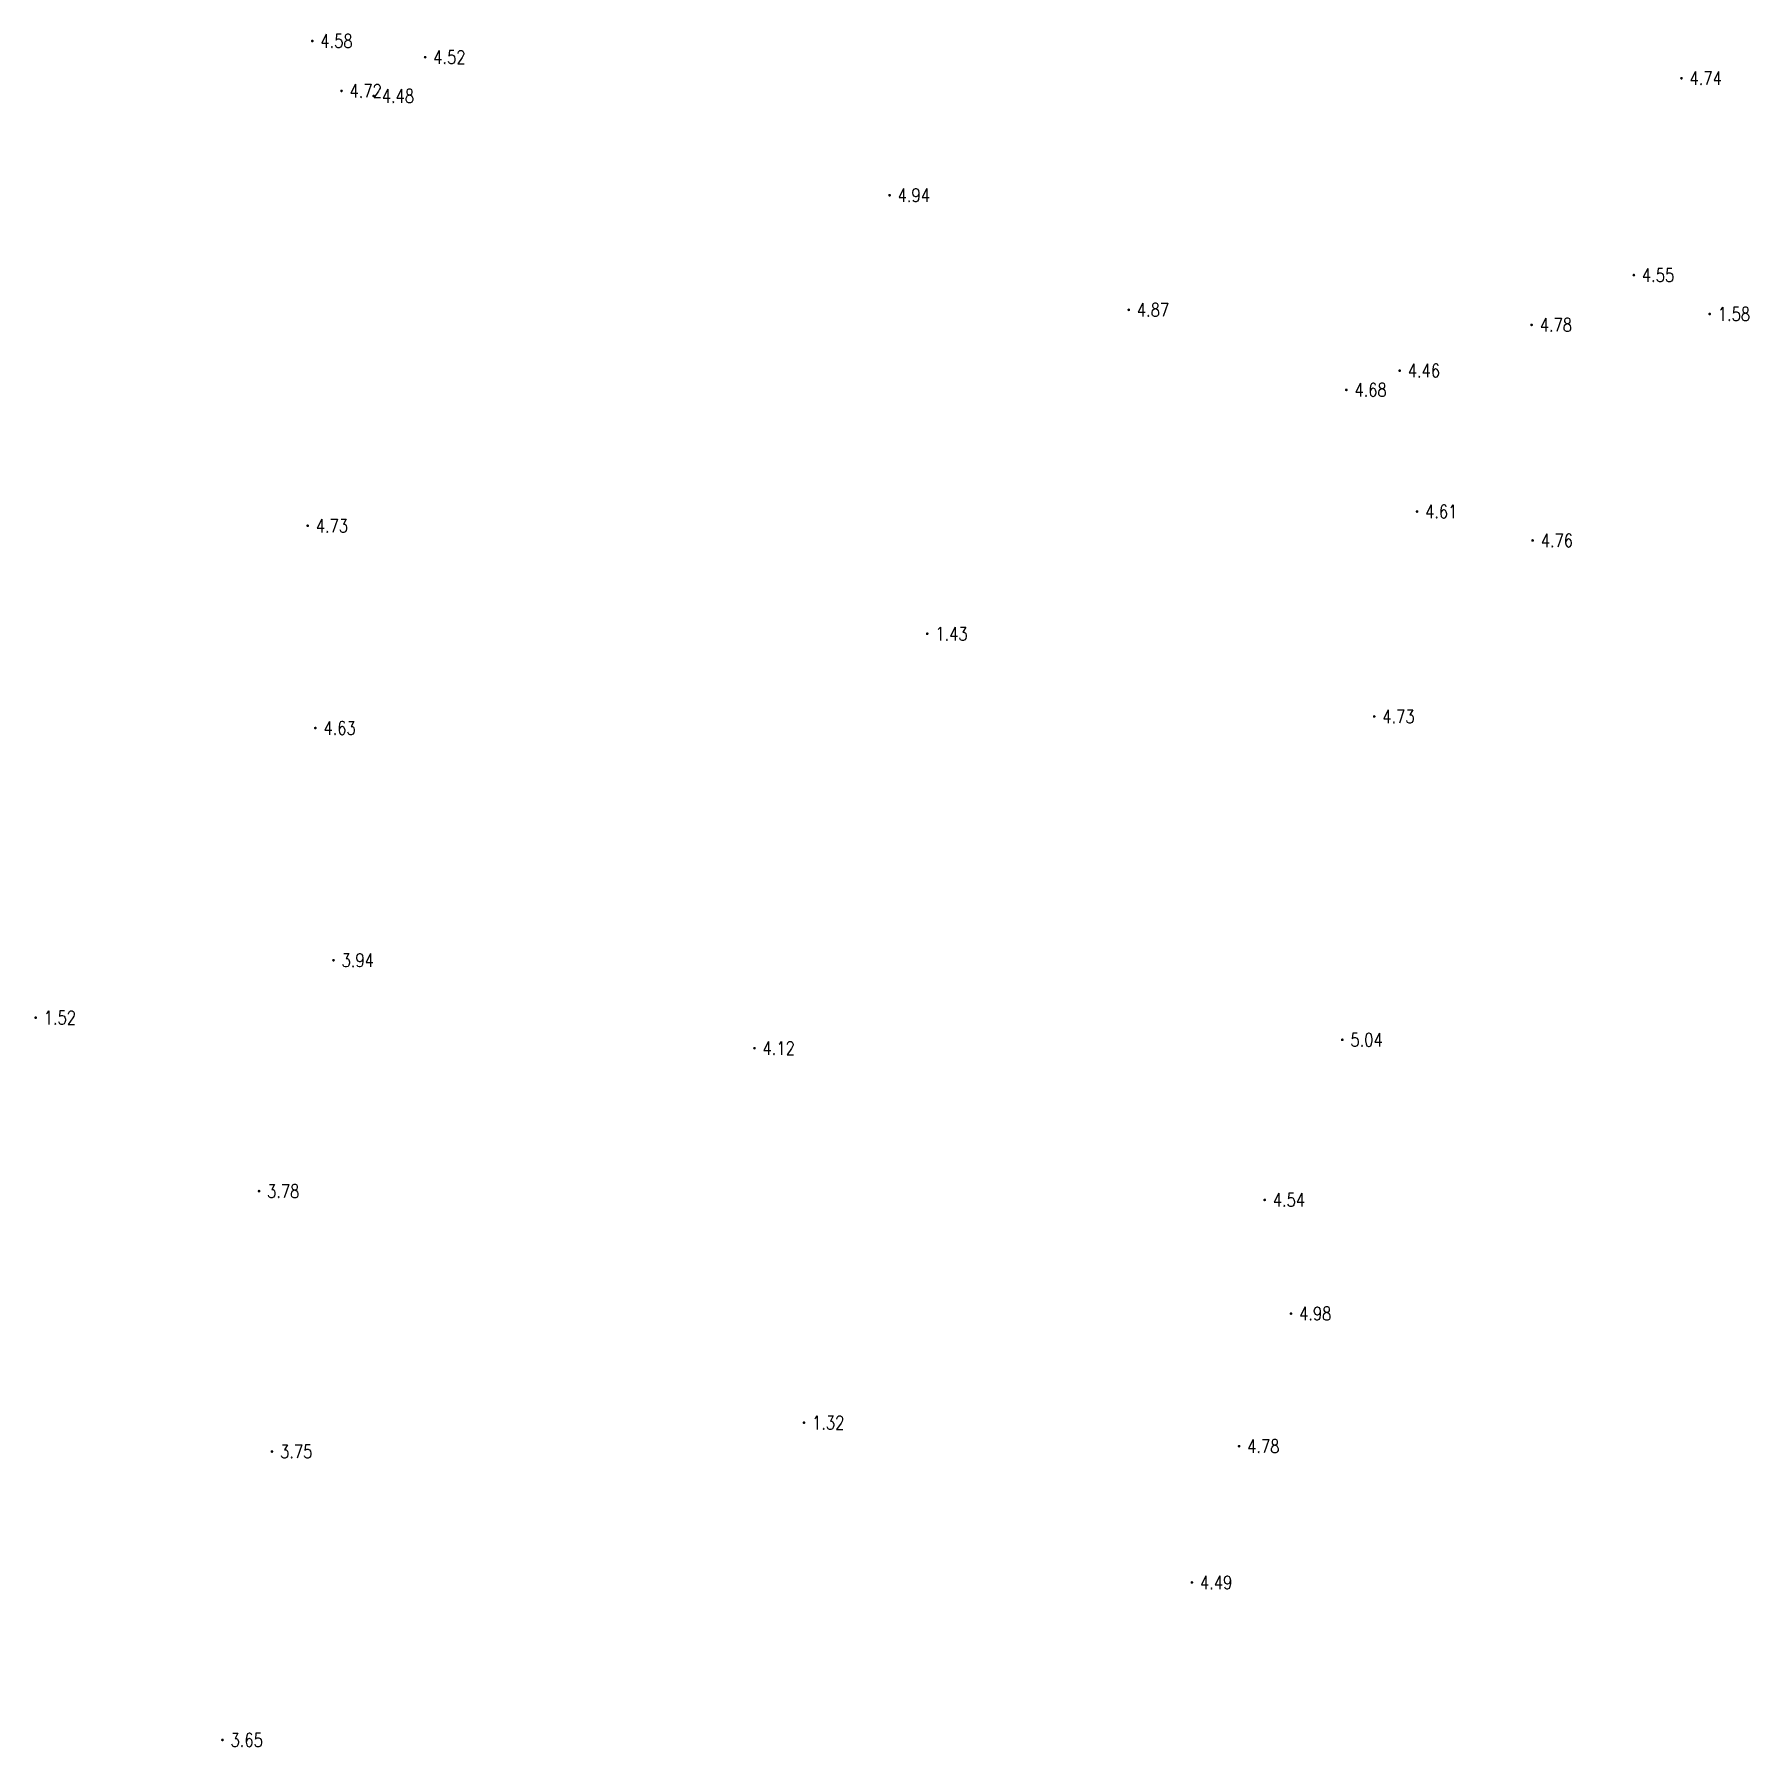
# Model space of a CAD drawing. Extents: x 476861 to 479475, y 2367369 to 2370541.
# Drawn here: x 478581.7 to 478709.1, y 2368631.7 to 2368759 of the extents above; entities that cross this region are included whole.
import ezdxf
from ezdxf.enums import TextEntityAlignment as Align

# ---------------------------------------------------------------- set-up
doc = ezdxf.new("R2010")
doc.units = 0
doc.header["$LTSCALE"] = 0.5
doc.layers.get('0').update_dxf_attribs({"linetype": 'CONTINUOUS'})
doc.layers.add('GCD', color=1, linetype='CONTINUOUS')
doc.styles.add('HZ', font='rs.shx', dxfattribs={"width": 0.8, "bigfont": 'hztxt.shx'})

# ---------------------------------------------------------------- blocks, each defined once
blk = doc.blocks.new('GC200')
at = {"linetype": 'Continuous', "const_width": 0.2, "flags": 128}
blk.add_lwpolyline([(-0.1, 0, 1), (0.1, 0, 1)], format="xyb", close=True, dxfattribs=at)

msp = doc.modelspace()

# ---------------------------------------------------------------- block references
at = {"layer": 'GCD', "linetype": 'Continuous'}
ref = msp.add_blockref('GC200', (478602.368, 2368758.492, 4.578), dxfattribs=dict(at, xscale=0.5, yscale=0.5, zscale=0.5))
ref.add_attrib('height', '4.58', dxfattribs={"linetype": 'Continuous', "height": 1, "style": 'HZ', "width": 0.8}).set_placement((478602.968, 2368758.492, 4.578), align=Align.MIDDLE_LEFT)
ref = msp.add_blockref('GC200', (478610.759, 2368757.289, 4.516), dxfattribs=dict(at, xscale=0.5, yscale=0.5, zscale=0.5))
ref.add_attrib('height', '4.52', dxfattribs={"linetype": 'Continuous', "height": 1, "style": 'HZ', "width": 0.8}).set_placement((478611.359, 2368757.289, 4.516), align=Align.MIDDLE_LEFT)
ref = msp.add_blockref('GC200', (478704.131, 2368755.724, 4.741), dxfattribs=dict(at, xscale=0.5, yscale=0.5, zscale=0.5))
ref.add_attrib('height', '4.74', dxfattribs={"linetype": 'Continuous', "height": 1, "style": 'HZ', "width": 0.8}).set_placement((478704.731, 2368755.724, 4.741), align=Align.MIDDLE_LEFT)
ref = msp.add_blockref('GC200', (478604.542, 2368754.781, 4.715), dxfattribs=dict(at, xscale=0.5, yscale=0.5, zscale=0.5))
ref.add_attrib('height', '4.72', dxfattribs={"linetype": 'Continuous', "height": 1, "style": 'HZ', "width": 0.8}).set_placement((478605.142, 2368754.781, 4.715), align=Align.MIDDLE_LEFT)
ref = msp.add_blockref('GC200', (478606.934, 2368754.406, 4.484), dxfattribs=dict(at, xscale=0.5, yscale=0.5, zscale=0.5))
ref.add_attrib('height', '4.48', dxfattribs={"linetype": 'Continuous', "height": 1, "style": 'HZ', "width": 0.8}).set_placement((478607.534, 2368754.406, 4.484), align=Align.MIDDLE_LEFT)
ref = msp.add_blockref('GC200', (478645.274, 2368747.026, 4.94), dxfattribs=dict(at, xscale=0.5, yscale=0.5, zscale=0.5))
ref.add_attrib('height', '4.94', dxfattribs={"linetype": 'Continuous', "height": 1, "style": 'HZ', "width": 0.8}).set_placement((478645.874, 2368747.026, 4.94), align=Align.MIDDLE_LEFT)
ref = msp.add_blockref('GC200', (478700.589, 2368741.09, 4.553), dxfattribs=dict(at, xscale=0.5, yscale=0.5, zscale=0.5))
ref.add_attrib('height', '4.55', dxfattribs={"linetype": 'Continuous', "height": 1, "style": 'HZ', "width": 0.8}).set_placement((478701.189, 2368741.09, 4.553), align=Align.MIDDLE_LEFT)
ref = msp.add_blockref('GC200', (478663.054, 2368738.506, 4.87), dxfattribs=dict(at, xscale=0.5, yscale=0.5, zscale=0.5))
ref.add_attrib('height', '4.87', dxfattribs={"linetype": 'Continuous', "height": 1, "style": 'HZ', "width": 0.8}).set_placement((478663.654, 2368738.506, 4.87), align=Align.MIDDLE_LEFT)
ref = msp.add_blockref('GC200', (478692.993, 2368737.389, 4.783), dxfattribs=dict(at, xscale=0.5, yscale=0.5, zscale=0.5))
ref.add_attrib('height', '4.78', dxfattribs={"linetype": 'Continuous', "height": 1, "style": 'HZ', "width": 0.8}).set_placement((478693.593, 2368737.389, 4.783), align=Align.MIDDLE_LEFT)
ref = msp.add_blockref('GC200', (478706.23, 2368738.196, 1.579), dxfattribs=dict(at, xscale=0.5, yscale=0.5, zscale=0.5))
ref.add_attrib('height', '1.58', dxfattribs={"linetype": 'Continuous', "height": 1, "style": 'HZ', "width": 0.8}).set_placement((478706.83, 2368738.196, 1.579), align=Align.MIDDLE_LEFT)
ref = msp.add_blockref('GC200', (478683.188, 2368733.989, 4.456), dxfattribs=dict(at, xscale=0.5, yscale=0.5, zscale=0.5))
ref.add_attrib('height', '4.46', dxfattribs={"linetype": 'Continuous', "height": 1, "style": 'HZ', "width": 0.8}).set_placement((478683.788, 2368733.989, 4.456), align=Align.MIDDLE_LEFT)
ref = msp.add_blockref('GC200', (478679.222, 2368732.556, 4.679), dxfattribs=dict(at, xscale=0.5, yscale=0.5, zscale=0.5))
ref.add_attrib('height', '4.68', dxfattribs={"linetype": 'Continuous', "height": 1, "style": 'HZ', "width": 0.8}).set_placement((478679.822, 2368732.556, 4.679), align=Align.MIDDLE_LEFT)
ref = msp.add_blockref('GC200', (478684.476, 2368723.512, 4.609), dxfattribs=dict(at, xscale=0.5, yscale=0.5, zscale=0.5))
ref.add_attrib('height', '4.61', dxfattribs={"linetype": 'Continuous', "height": 1, "style": 'HZ', "width": 0.8}).set_placement((478685.076, 2368723.512, 4.609), align=Align.MIDDLE_LEFT)
ref = msp.add_blockref('GC200', (478602.028, 2368722.452, 4.73), dxfattribs=dict(at, xscale=0.5, yscale=0.5, zscale=0.5))
ref.add_attrib('height', '4.73', dxfattribs={"linetype": 'Continuous', "height": 1, "style": 'HZ', "width": 0.8}).set_placement((478602.628, 2368722.452, 4.73), align=Align.MIDDLE_LEFT)
ref = msp.add_blockref('GC200', (478693.069, 2368721.359, 4.76), dxfattribs=dict(at, xscale=0.5, yscale=0.5, zscale=0.5))
ref.add_attrib('height', '4.76', dxfattribs={"linetype": 'Continuous', "height": 1, "style": 'HZ', "width": 0.8}).set_placement((478693.669, 2368721.359, 4.76), align=Align.MIDDLE_LEFT)
ref = msp.add_blockref('GC200', (478648.071, 2368714.425, 1.43), dxfattribs=dict(at, xscale=0.5, yscale=0.5, zscale=0.5))
ref.add_attrib('height', '1.43', dxfattribs={"linetype": 'Continuous', "height": 1, "style": 'HZ', "width": 0.8}).set_placement((478648.671, 2368714.425, 1.43), align=Align.MIDDLE_LEFT)
ref = msp.add_blockref('GC200', (478681.294, 2368708.275, 4.73), dxfattribs=dict(at, xscale=0.5, yscale=0.5, zscale=0.5))
ref.add_attrib('height', '4.73', dxfattribs={"linetype": 'Continuous', "height": 1, "style": 'HZ', "width": 0.8}).set_placement((478681.894, 2368708.275, 4.73), align=Align.MIDDLE_LEFT)
ref = msp.add_blockref('GC200', (478602.598, 2368707.413, 4.63), dxfattribs=dict(at, xscale=0.5, yscale=0.5, zscale=0.5))
ref.add_attrib('height', '4.63', dxfattribs={"linetype": 'Continuous', "height": 1, "style": 'HZ', "width": 0.8}).set_placement((478603.198, 2368707.413, 4.63), align=Align.MIDDLE_LEFT)
ref = msp.add_blockref('GC200', (478603.947, 2368690.153, 3.94), dxfattribs=dict(at, xscale=0.5, yscale=0.5, zscale=0.5))
ref.add_attrib('height', '3.94', dxfattribs={"linetype": 'Continuous', "height": 1, "style": 'HZ', "width": 0.8}).set_placement((478604.547, 2368690.153, 3.94), align=Align.MIDDLE_LEFT)
ref = msp.add_blockref('GC200', (478581.809, 2368685.888, 1.52), dxfattribs=dict(at, xscale=0.5, yscale=0.5, zscale=0.5))
ref.add_attrib('height', '1.52', dxfattribs={"linetype": 'Continuous', "height": 1, "style": 'HZ', "width": 0.8}).set_placement((478582.409, 2368685.888, 1.52), align=Align.MIDDLE_LEFT)
ref = msp.add_blockref('GC200', (478678.922, 2368684.238, 5.037), dxfattribs=dict(at, xscale=0.5, yscale=0.5, zscale=0.5))
ref.add_attrib('height', '5.04', dxfattribs={"linetype": 'Continuous', "height": 1, "style": 'HZ', "width": 0.8}).set_placement((478679.522, 2368684.238, 5.037), align=Align.MIDDLE_LEFT)
ref = msp.add_blockref('GC200', (478635.235, 2368683.616, 4.12), dxfattribs=dict(at, xscale=0.5, yscale=0.5, zscale=0.5))
ref.add_attrib('height', '4.12', dxfattribs={"linetype": 'Continuous', "height": 1, "style": 'HZ', "width": 0.8}).set_placement((478635.835, 2368683.616, 4.12), align=Align.MIDDLE_LEFT)
ref = msp.add_blockref('GC200', (478598.411, 2368672.988, 3.78), dxfattribs=dict(at, xscale=0.5, yscale=0.5, zscale=0.5))
ref.add_attrib('height', '3.78', dxfattribs={"linetype": 'Continuous', "height": 1, "style": 'HZ', "width": 0.8}).set_placement((478599.011, 2368672.988, 3.78), align=Align.MIDDLE_LEFT)
ref = msp.add_blockref('GC200', (478673.154, 2368672.339, 4.541), dxfattribs=dict(at, xscale=0.5, yscale=0.5, zscale=0.5))
ref.add_attrib('height', '4.54', dxfattribs={"linetype": 'Continuous', "height": 1, "style": 'HZ', "width": 0.8}).set_placement((478673.754, 2368672.339, 4.541), align=Align.MIDDLE_LEFT)
ref = msp.add_blockref('GC200', (478675.11, 2368663.887, 4.977), dxfattribs=dict(at, xscale=0.5, yscale=0.5, zscale=0.5))
ref.add_attrib('height', '4.98', dxfattribs={"linetype": 'Continuous', "height": 1, "style": 'HZ', "width": 0.8}).set_placement((478675.71, 2368663.887, 4.977), align=Align.MIDDLE_LEFT)
ref = msp.add_blockref('GC200', (478638.914, 2368655.774, 1.32), dxfattribs=dict(at, xscale=0.5, yscale=0.5, zscale=0.5))
ref.add_attrib('height', '1.32', dxfattribs={"linetype": 'Continuous', "height": 1, "style": 'HZ', "width": 0.8}).set_placement((478639.514, 2368655.774, 1.32), align=Align.MIDDLE_LEFT)
ref = msp.add_blockref('GC200', (478599.374, 2368653.632, 3.75), dxfattribs=dict(at, xscale=0.5, yscale=0.5, zscale=0.5))
ref.add_attrib('height', '3.75', dxfattribs={"linetype": 'Continuous', "height": 1, "style": 'HZ', "width": 0.8}).set_placement((478599.974, 2368653.632, 3.75), align=Align.MIDDLE_LEFT)
ref = msp.add_blockref('GC200', (478671.252, 2368654.027, 4.782), dxfattribs=dict(at, xscale=0.5, yscale=0.5, zscale=0.5))
ref.add_attrib('height', '4.78', dxfattribs={"linetype": 'Continuous', "height": 1, "style": 'HZ', "width": 0.8}).set_placement((478671.852, 2368654.027, 4.782), align=Align.MIDDLE_LEFT)
ref = msp.add_blockref('GC200', (478667.744, 2368643.895, 4.488), dxfattribs=dict(at, xscale=0.5, yscale=0.5, zscale=0.5))
ref.add_attrib('height', '4.49', dxfattribs={"linetype": 'Continuous', "height": 1, "style": 'HZ', "width": 0.8}).set_placement((478668.344, 2368643.895, 4.488), align=Align.MIDDLE_LEFT)
ref = msp.add_blockref('GC200', (478595.697, 2368632.185, 3.65), dxfattribs=dict(at, xscale=0.5, yscale=0.5, zscale=0.5))
ref.add_attrib('height', '3.65', dxfattribs={"linetype": 'Continuous', "height": 1, "style": 'HZ', "width": 0.8}).set_placement((478596.297, 2368632.185, 3.65), align=Align.MIDDLE_LEFT)

doc.saveas('drawing.dxf')
